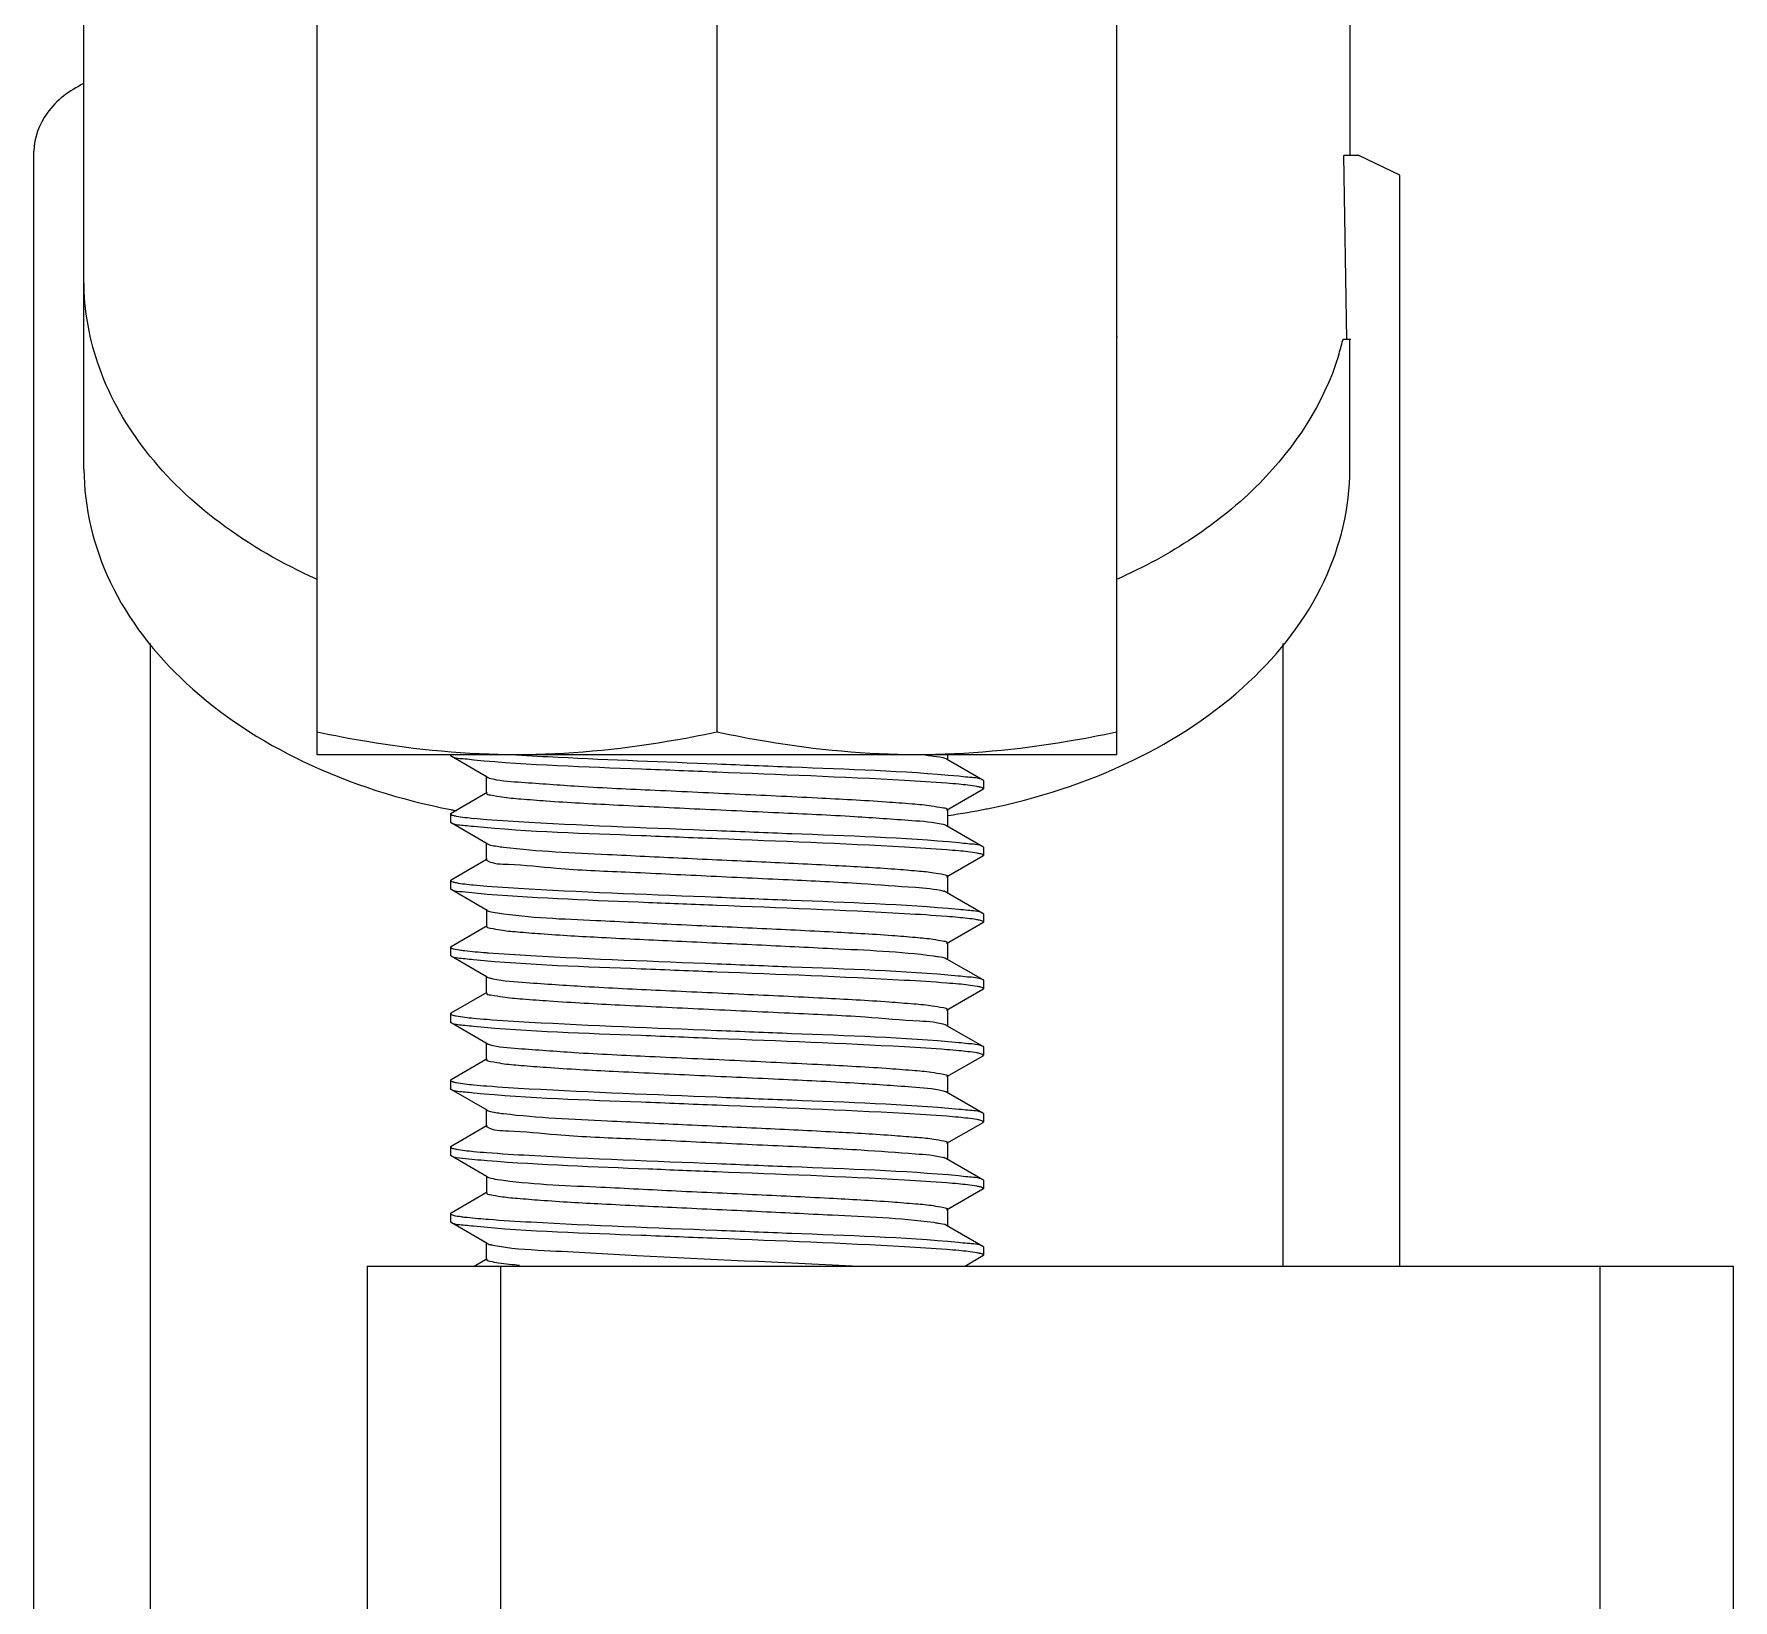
# Model space of a CAD drawing. Extents: x 4995099 to 5303443, y 4627657 to 4889583.
# Drawn here: x 5061699 to 5062221, y 4740286 to 4740766 of the extents above; entities that cross this region are included whole.
import ezdxf

# ---------------------------------------------------------------- set-up
doc = ezdxf.new("R2010")
doc.units = 0
doc.header["$LTSCALE"] = 1000
doc.header["$MEASUREMENT"] = 0
doc.layers.get('0').update_dxf_attribs({"color": 4, "linetype": 'CONTINUOUS'})

msp = doc.modelspace()

# ---------------------------------------------------------------- linework, layer by layer
for p, q in [((5061786.2, 4740545.22), (5061786.2, 4741328.57)), ((5062031.53, 4740545.22), (5062031.53, 4741328.57)), ((5061908.86, 4741321.66), (5061908.86, 4740552.13)), ((5061714.65, 4740690.73), (5061714.65, 4741084.71)), ((5062103.08, 4740979.32), (5062103.08, 4740729.22)), ((5061699.31, 4737302.9), (5061699.31, 4740730.48)), ((5062102.1, 4740672.67), (5062101.23, 4740729.09)), ((5062101.38, 4740729.22), (5062105.67, 4740729.22)), ((5062106.02, 4740729.04), (5062105.66, 4740729.22)), ((5062118.41, 4740723.07), (5062105.84, 4740729.13)), ((5062105.99, 4740729.04), (5062106.01, 4740729.04)), ((5062118.41, 4740647.44), (5062118.41, 4740723.07)), ((5061714.65, 4740632.91), (5061714.65, 4740690.73)), ((5062031.74, 4740673.4), (5062031.53, 4740673.4)), ((5062103.33, 4740672.67), (5062100.87, 4740672.67)), ((5062100.93, 4740672.64), (5062100.88, 4740672.45)), ((5062103.08, 4740632.91), (5062103.08, 4740672.67)), ((5062118.41, 4740388.31), (5062118.41, 4740647.44)), ((5061735.09, 4737750.46), (5061735.09, 4740579.38)), ((5062082.63, 4740388.31), (5062082.63, 4740579.38)), ((5062031.53, 4740545.22), (5061786.2, 4740545.22)), ((5061827.28, 4740544.74), (5061827.09, 4740544.97)), ((5061838.38, 4740538.32), (5061827.28, 4740544.74)), ((5061979.09, 4740544.07), (5061979.35, 4740543.95)), ((5061979.35, 4740543.95), (5061990.44, 4740537.52)), ((5061979.57, 4740545.22), (5061979.57, 4740543.69)), ((5061838.15, 4740533.47), (5061838.15, 4740538.58)), ((5061990.44, 4740537.52), (5061990.64, 4740537.3)), ((5061990.64, 4740537.3), (5061990.64, 4740534.74)), ((5061827.28, 4740527.3), (5061838.38, 4740533.72)), ((5061990.44, 4740534.52), (5061979.35, 4740528.1)), ((5061990.44, 4740534.52), (5061990.64, 4740534.75)), ((5061827.28, 4740527.3), (5061827.09, 4740527.08)), ((5061827.09, 4740527.08), (5061827.09, 4740524.52)), ((5061827.25, 4740528.38), (5061827.4, 4740528.35)), ((5061827.4, 4740528.35), (5061827.67, 4740528.3)), ((5061827.67, 4740528.3), (5061827.89, 4740528.26)), ((5061979.57, 4740528.36), (5061979.57, 4740523.24)), ((5061979.64, 4740526.57), (5061979.9, 4740526.6)), ((5061991.51, 4740528.58), (5061991.73, 4740528.63)), ((5061827.28, 4740524.3), (5061827.09, 4740524.52)), ((5061838.38, 4740517.87), (5061827.28, 4740524.3)), ((5061979.35, 4740523.5), (5061990.44, 4740517.08)), ((5061838.15, 4740513.02), (5061838.15, 4740518.13)), ((5061838.38, 4740517.87), (5061838.69, 4740517.73)), ((5061990.44, 4740517.08), (5061990.64, 4740516.86)), ((5061990.64, 4740516.86), (5061990.64, 4740514.3)), ((5061827.28, 4740506.86), (5061838.38, 4740513.28)), ((5061990.44, 4740514.08), (5061979.35, 4740507.65)), ((5061990.44, 4740514.08), (5061990.64, 4740514.3)), ((5061827.28, 4740506.86), (5061827.09, 4740506.63)), ((5061827.09, 4740506.63), (5061827.09, 4740504.08)), ((5061827.28, 4740503.85), (5061827.09, 4740504.08)), ((5061979.57, 4740507.91), (5061979.57, 4740502.8)), ((5061838.38, 4740497.43), (5061827.28, 4740503.85)), ((5061979.35, 4740503.06), (5061990.44, 4740496.64)), ((5061838.15, 4740497.69), (5061838.15, 4740492.58)), ((5061990.44, 4740493.63), (5061979.35, 4740487.21)), ((5061990.44, 4740496.64), (5061990.64, 4740496.41)), ((5061990.44, 4740493.63), (5061990.64, 4740493.86)), ((5061990.64, 4740496.41), (5061990.64, 4740493.86)), ((5061827.28, 4740486.41), (5061838.38, 4740492.84)), ((5061827.28, 4740486.41), (5061827.09, 4740486.19)), ((5061827.09, 4740486.19), (5061827.09, 4740483.63)), ((5061827.28, 4740483.41), (5061827.09, 4740483.63)), ((5061838.38, 4740476.99), (5061827.28, 4740483.41)), ((5061979.57, 4740487.47), (5061979.57, 4740482.36)), ((5061979.35, 4740482.62), (5061990.44, 4740476.19)), ((5061838.15, 4740472.13), (5061838.15, 4740477.25)), ((5061990.44, 4740473.19), (5061979.35, 4740466.76)), ((5061990.44, 4740476.19), (5061990.64, 4740475.97)), ((5061990.44, 4740473.19), (5061990.64, 4740473.41)), ((5061990.64, 4740475.97), (5061990.64, 4740473.41)), ((5061827.28, 4740465.97), (5061838.38, 4740472.39)), ((5061827.28, 4740465.97), (5061827.09, 4740465.75)), ((5061827.09, 4740465.75), (5061827.09, 4740463.19)), ((5061827.28, 4740462.97), (5061827.09, 4740463.19)), ((5061838.38, 4740456.54), (5061827.28, 4740462.97)), ((5061979.09, 4740462.29), (5061979.35, 4740462.17)), ((5061979.57, 4740467.02), (5061979.57, 4740461.91)), ((5061979.35, 4740462.17), (5061990.44, 4740455.75)), ((5061827.28, 4740445.53), (5061838.38, 4740451.95)), ((5061838.15, 4740451.69), (5061838.15, 4740456.8)), ((5061990.44, 4740452.74), (5061979.35, 4740446.32)), ((5061990.44, 4740455.75), (5061990.64, 4740455.52)), ((5061990.44, 4740452.74), (5061990.64, 4740452.97)), ((5061990.64, 4740455.52), (5061990.64, 4740452.97)), ((5061827.28, 4740445.53), (5061827.09, 4740445.3)), ((5061827.09, 4740445.3), (5061827.09, 4740442.75)), ((5061827.28, 4740442.52), (5061827.09, 4740442.75)), ((5061838.38, 4740436.1), (5061827.28, 4740442.52)), ((5061979.35, 4740441.73), (5061990.44, 4740435.3)), ((5061979.57, 4740446.58), (5061979.57, 4740441.47)), ((5061838.15, 4740431.25), (5061838.15, 4740436.36)), ((5061827.28, 4740425.08), (5061838.38, 4740431.51)), ((5061838.38, 4740436.1), (5061838.69, 4740435.96)), ((5061990.44, 4740432.3), (5061979.35, 4740425.88)), ((5061990.44, 4740435.3), (5061990.64, 4740435.08)), ((5061990.44, 4740432.3), (5061990.64, 4740432.52)), ((5061990.64, 4740435.08), (5061990.64, 4740432.52)), ((5061979.57, 4740426.14), (5061979.57, 4740421.02)), ((5061827.28, 4740425.08), (5061827.09, 4740424.86)), ((5061827.09, 4740424.86), (5061827.09, 4740422.3)), ((5061827.28, 4740422.08), (5061827.09, 4740422.3)), ((5061838.38, 4740415.66), (5061827.28, 4740422.08)), ((5061979.35, 4740421.28), (5061990.44, 4740414.86)), ((5061838.15, 4740415.91), (5061838.15, 4740410.8)), ((5061827.28, 4740404.64), (5061838.38, 4740411.06)), ((5061990.44, 4740411.86), (5061979.35, 4740405.43)), ((5061990.44, 4740414.86), (5061990.64, 4740414.64)), ((5061990.44, 4740411.86), (5061990.64, 4740412.08)), ((5061990.64, 4740414.64), (5061990.64, 4740412.08)), ((5061979.57, 4740405.69), (5061979.57, 4740400.58)), ((5061827.28, 4740404.64), (5061827.09, 4740404.41)), ((5061827.09, 4740404.41), (5061827.09, 4740401.86)), ((5061827.28, 4740401.64), (5061827.09, 4740401.86)), ((5061838.38, 4740395.21), (5061827.28, 4740401.64)), ((5061979.35, 4740400.84), (5061990.44, 4740394.42)), ((5061838.15, 4740390.36), (5061838.15, 4740395.47)), ((5061834.4, 4740388.31), (5061838.38, 4740390.62)), ((5061990.44, 4740391.41), (5061985.09, 4740388.31)), ((5061990.44, 4740394.42), (5061990.64, 4740394.19)), ((5061990.44, 4740391.41), (5061990.64, 4740391.64)), ((5061990.64, 4740394.19), (5061990.64, 4740391.64)), ((5061801.53, 4740388.31), (5062220.63, 4740388.31)), ((5061801.53, 4740388.31), (5061801.53, 4736994.68)), ((5061842.42, 4740388.31), (5061842.42, 4736994.68)), ((5062179.74, 4740388.31), (5062179.74, 4736994.68)), ((5062220.63, 4740388.31), (5062220.63, 4736994.68))]:
    msp.add_line(p, q)
for centre, radius, start, end in [((5062022.29, 4740691.47), 80.86, 342.8989, 346.3913), ((5061957.7, 4740405.06), 140.88, 83.6689, 84.2232), ((5061961.52, 4740306.66), 230.51, 84.6378, 85.5439), ((5061866.67, 4740730.75), 206.17, 259.1592, 259.4672), ((5061855.43, 4740745.94), 221.25, 264.5118, 265.5533), ((5061950.73, 4740732.5), 207.95, 278.0643, 281.3093), ((5061961.32, 4740283.84), 232.89, 84.669, 85.543), ((5061855.31, 4740724.08), 219.83, 264.491, 265.556), ((5061976.5, 4740495.83), 7.8, 73.8589, 74.9069), ((5061961.21, 4740262.09), 234.2, 84.6853, 85.5419), ((5061862.84, 4740796.19), 312.69, 265.4503, 265.5766), ((5061961.49, 4740244.94), 230.89, 84.6443, 85.543), ((5061855.33, 4740683.46), 220.1, 264.4922, 265.5586), ((5061961.52, 4740224.88), 230.51, 84.6378, 85.5439), ((5061855.43, 4740664.16), 221.25, 264.5118, 265.5533), ((5061961.32, 4740202.07), 232.89, 84.669, 85.543), ((5061855.31, 4740642.3), 219.83, 264.491, 265.556), ((5061976.5, 4740414.05), 7.8, 73.8589, 74.9069), ((5061961.21, 4740180.31), 234.2, 84.6853, 85.5419), ((5061862.84, 4740714.42), 312.69, 265.4503, 265.5766), ((5061961.49, 4740163.17), 230.89, 84.6443, 85.543)]:
    msp.add_arc(centre, radius, start, end)
for points, knots in [([(5061714.54, 4740751.19), (5061710.25, 4740749.06), (5061702.74, 4740743.59), (5061699.31, 4740734.6), (5061699.31, 4740730.48)], [0, 0, 0, 0, 0.538137, 1, 1, 1, 1]), ([(5062101.23, 4740729.09), (5062101.24, 4740729.11), (5062101.28, 4740729.16), (5062101.34, 4740729.22), (5062101.38, 4740729.22)], [0, 0, 0, 0, 0.336031, 1, 1, 1, 1]), ([(5061785.96, 4740599.13), (5061775.5, 4740603.81), (5061756.25, 4740614.82), (5061733.05, 4740636.85), (5061718.14, 4740662.64), (5061714.65, 4740681.59), (5061714.65, 4740690.73)], [0, 0, 0, 0, 0.28083, 0.538855, 0.77586, 1, 1, 1, 1]), ([(5062099.58, 4740667.69), (5062095.07, 4740653.05), (5062076.19, 4740624.33), (5062047.79, 4740606.3), (5062031.77, 4740599.13)], [0, 0, 0, 0, 0.466075, 1, 1, 1, 1]), ([(5061714.65, 4740632.91), (5061714.65, 4740621.04), (5061720.77, 4740595.98), (5061745.65, 4740564.42), (5061782.48, 4740540.64), (5061811.72, 4740531.41), (5061827.25, 4740528.38)], [0, 0, 0, 0, 0.215322, 0.450095, 0.712861, 1, 1, 1, 1]), ([(5061991.73, 4740528.63), (5062007.12, 4740531.73), (5062036.06, 4740541.05), (5062072.48, 4740564.82), (5062097.05, 4740596.24), (5062103.08, 4740621.12), (5062103.08, 4740632.91)], [0, 0, 0, 0, 0.287034, 0.549657, 0.784456, 1, 1, 1, 1]), ([(5061847.53, 4740545.22), (5061832.1, 4740545.22), (5061811.48, 4740547.2), (5061791.25, 4740551.07), (5061786.2, 4740552.13)], [0, 0, 0, 0, 0.749211, 1, 1, 1, 1]), ([(5061908.86, 4740552.13), (5061903.81, 4740551.07), (5061883.59, 4740547.2), (5061862.96, 4740545.22), (5061847.53, 4740545.22)], [0, 0, 0, 0, 0.250789, 1, 1, 1, 1]), ([(5061970.19, 4740545.22), (5061954.77, 4740545.22), (5061934.14, 4740547.2), (5061913.92, 4740551.07), (5061908.86, 4740552.13)], [0, 0, 0, 0, 0.749211, 1, 1, 1, 1]), ([(5062031.53, 4740552.13), (5062026.47, 4740551.07), (5062006.25, 4740547.2), (5061985.62, 4740545.22), (5061970.19, 4740545.22)], [0, 0, 0, 0, 0.250789, 1, 1, 1, 1]), ([(5061834.27, 4740543.59), (5061833.38, 4740543.68), (5061831.07, 4740544.01), (5061828.55, 4740544), (5061827.28, 4740544.74)], [0, 0, 0, 0, 0.378132, 1, 1, 1, 1]), ([(5061908.86, 4740539.85), (5061901.14, 4740540.16), (5061876.27, 4740541.23), (5061851.36, 4740541.93), (5061834.27, 4740543.59)], [0, 0, 0, 0, 0.310323, 1, 1, 1, 1]), ([(5061847.36, 4740545.18), (5061851.62, 4740544.92), (5061872.11, 4740543.84), (5061892.62, 4740543.06), (5061908.86, 4740542.41)], [0, 0, 0, 0, 0.207728, 1, 1, 1, 1]), ([(5061908.86, 4740542.41), (5061916.5, 4740542.11), (5061941.23, 4740541.05), (5061966.01, 4740540.32), (5061983.04, 4740538.71)], [0, 0, 0, 0, 0.308852, 1, 1, 1, 1]), ([(5061973.23, 4740545.08), (5061973.93, 4740545), (5061975.88, 4740544.74), (5061977.9, 4740544.54), (5061979.09, 4740544.07)], [0, 0, 0, 0, 0.350941, 1, 1, 1, 1]), ([(5061838.38, 4740538.32), (5061838.46, 4740538.27), (5061838.67, 4740538.18), (5061838.89, 4740538.1), (5061839.02, 4740538.07)], [0, 0, 0, 0, 0.429478, 1, 1, 1, 1]), ([(5061839.02, 4740538.07), (5061841.87, 4740537.23), (5061850.67, 4740536.71), (5061867.04, 4740535.4), (5061889.26, 4740534.39), (5061914.15, 4740533.22), (5061938.26, 4740532.09), (5061956.53, 4740531.14), (5061967.98, 4740530.24), (5061974.22, 4740529.75), (5061977.16, 4740529.09), (5061979.57, 4740528.81), (5061979.57, 4740528.36)], [0, 0, 0, 0, 0.063162, 0.185571, 0.350627, 0.535705, 0.715395, 0.865028, 0.921933, 0.964141, 0.990304, 1, 1, 1, 1]), ([(5061979.43, 4740536.47), (5061975.1, 4740536.81), (5061951.59, 4740538.23), (5061928.05, 4740539.09), (5061908.86, 4740539.85)], [0, 0, 0, 0, 0.18453, 1, 1, 1, 1]), ([(5061983.04, 4740538.71), (5061983.99, 4740538.62), (5061986.43, 4740538.28), (5061989.1, 4740538.3), (5061990.44, 4740537.52)], [0, 0, 0, 0, 0.37931, 1, 1, 1, 1]), ([(5061989.71, 4740535.23), (5061989.36, 4740535.33), (5061987.16, 4740535.76), (5061984.93, 4740535.98), (5061983.06, 4740536.16)], [0, 0, 0, 0, 0.163145, 1, 1, 1, 1]), ([(5061990.64, 4740534.75), (5061990.63, 4740534.86), (5061990.26, 4740535.09), (5061989.95, 4740535.17), (5061989.71, 4740535.23)], [0, 0, 0, 0, 0.315061, 1, 1, 1, 1]), ([(5061838.15, 4740533.47), (5061838.15, 4740533.02), (5061840.5, 4740532.74), (5061843.37, 4740532.09), (5061849.46, 4740531.61), (5061860.67, 4740530.72), (5061878.58, 4740529.78), (5061902.31, 4740528.65), (5061926.98, 4740527.51), (5061949.22, 4740526.47), (5061966, 4740525.26), (5061975.12, 4740524.62), (5061978.25, 4740523.88)], [0, 0, 0, 0, 0.00951, 0.035123, 0.076469, 0.132247, 0.279239, 0.456494, 0.640275, 0.805971, 0.931424, 1, 1, 1, 1]), ([(5061827.09, 4740527.08), (5061827.09, 4740526.98), (5061827.4, 4740526.76), (5061827.67, 4740526.68), (5061827.87, 4740526.63)], [0, 0, 0, 0, 0.322005, 1, 1, 1, 1]), ([(5061827.87, 4740526.63), (5061828.2, 4740526.53), (5061830.31, 4740526.09), (5061832.46, 4740525.88), (5061834.27, 4740525.7)], [0, 0, 0, 0, 0.159397, 1, 1, 1, 1]), ([(5061838.27, 4740525.36), (5061842.6, 4740525.01), (5061866.12, 4740523.59), (5061889.66, 4740522.73), (5061908.86, 4740521.97)], [0, 0, 0, 0, 0.184455, 1, 1, 1, 1]), ([(5061834.2, 4740523.15), (5061833.32, 4740523.24), (5061831.04, 4740523.57), (5061828.54, 4740523.57), (5061827.28, 4740524.3)], [0, 0, 0, 0, 0.377931, 1, 1, 1, 1]), ([(5061908.86, 4740519.41), (5061901.13, 4740519.72), (5061876.24, 4740520.79), (5061851.3, 4740521.49), (5061834.2, 4740523.15)], [0, 0, 0, 0, 0.310595, 1, 1, 1, 1]), ([(5061908.86, 4740521.97), (5061916.51, 4740521.66), (5061941.24, 4740520.61), (5061966.03, 4740519.88), (5061983.06, 4740518.27)], [0, 0, 0, 0, 0.308927, 1, 1, 1, 1]), ([(5061978.25, 4740523.88), (5061978.47, 4740523.82), (5061978.84, 4740523.72), (5061979.21, 4740523.58), (5061979.35, 4740523.5)], [0, 0, 0, 0, 0.59312, 1, 1, 1, 1]), ([(5061838.69, 4740517.73), (5061838.92, 4740517.64), (5061840.47, 4740517.23), (5061842.07, 4740517.03), (5061843.4, 4740516.87)], [0, 0, 0, 0, 0.158312, 1, 1, 1, 1]), ([(5061843.4, 4740516.87), (5061853.99, 4740515.58), (5061872.32, 4740514.81), (5061898.68, 4740513.46), (5061921.97, 4740512.43), (5061943.65, 4740511.37), (5061959.73, 4740510.48), (5061969.66, 4740509.66), (5061975, 4740509.18), (5061977.54, 4740508.61), (5061979.57, 4740508.31), (5061979.57, 4740507.91)], [0, 0, 0, 0, 0.234088, 0.402448, 0.579889, 0.745639, 0.880314, 0.930897, 0.968237, 0.991317, 1, 1, 1, 1]), ([(5061979.42, 4740516.02), (5061975.09, 4740516.37), (5061951.58, 4740517.79), (5061928.05, 4740518.65), (5061908.86, 4740519.41)], [0, 0, 0, 0, 0.184554, 1, 1, 1, 1]), ([(5061989.79, 4740514.77), (5061989.44, 4740514.87), (5061987.18, 4740515.32), (5061984.89, 4740515.54), (5061982.96, 4740515.72)], [0, 0, 0, 0, 0.159617, 1, 1, 1, 1]), ([(5061983.06, 4740518.27), (5061984.01, 4740518.18), (5061986.44, 4740517.83), (5061989.1, 4740517.86), (5061990.44, 4740517.08)], [0, 0, 0, 0, 0.379296, 1, 1, 1, 1]), ([(5061990.64, 4740514.3), (5061990.64, 4740514.4), (5061990.3, 4740514.63), (5061990.01, 4740514.71), (5061989.79, 4740514.77)], [0, 0, 0, 0, 0.317967, 1, 1, 1, 1]), ([(5061838.15, 4740513.02), (5061838.15, 4740512.98), (5061838.21, 4740512.87), (5061838.31, 4740512.8), (5061838.37, 4740512.77)], [0, 0, 0, 0, 0.402304, 1, 1, 1, 1]), ([(5061838.37, 4740512.77), (5061840.26, 4740511.65), (5061847.82, 4740511.7), (5061861.62, 4740509.99), (5061882.03, 4740509.24), (5061905.68, 4740508.03), (5061929.8, 4740506.94), (5061951.24, 4740505.93), (5061967.12, 4740504.7), (5061975.69, 4740504.13), (5061978.53, 4740503.36)], [0, 0, 0, 0, 0.046973, 0.152409, 0.303029, 0.479455, 0.658932, 0.818305, 0.937036, 1, 1, 1, 1]), ([(5061827.09, 4740506.63), (5061827.09, 4740506.54), (5061827.38, 4740506.33), (5061827.63, 4740506.25), (5061827.82, 4740506.2)], [0, 0, 0, 0, 0.324871, 1, 1, 1, 1]), ([(5061827.82, 4740506.2), (5061828.15, 4740506.1), (5061830.25, 4740505.65), (5061832.4, 4740505.44), (5061834.2, 4740505.27)], [0, 0, 0, 0, 0.157623, 1, 1, 1, 1]), ([(5061838.27, 4740504.91), (5061842.6, 4740504.57), (5061866.12, 4740503.15), (5061889.66, 4740502.29), (5061908.86, 4740501.52)], [0, 0, 0, 0, 0.184436, 1, 1, 1, 1]), ([(5061838.38, 4740502.35), (5061835.83, 4740502.55), (5061832.21, 4740503.05), (5061828.31, 4740503.26), (5061827.28, 4740503.85)], [0, 0, 0, 0, 0.683734, 1, 1, 1, 1]), ([(5061908.86, 4740498.97), (5061901.86, 4740499.25), (5061878.36, 4740500.22), (5061854.85, 4740501.06), (5061838.38, 4740502.35)], [0, 0, 0, 0, 0.297863, 1, 1, 1, 1]), ([(5061908.86, 4740501.52), (5061916.49, 4740501.22), (5061941.19, 4740500.17), (5061965.94, 4740499.43), (5061982.96, 4740497.83)], [0, 0, 0, 0, 0.308576, 1, 1, 1, 1]), ([(5061979.42, 4740495.58), (5061975.09, 4740495.92), (5061951.58, 4740497.34), (5061928.05, 4740498.2), (5061908.86, 4740498.97)], [0, 0, 0, 0, 0.184575, 1, 1, 1, 1]), ([(5061978.67, 4740503.32), (5061978.8, 4740503.28), (5061979.03, 4740503.21), (5061979.26, 4740503.11), (5061979.35, 4740503.06)], [0, 0, 0, 0, 0.572041, 1, 1, 1, 1]), ([(5061838.38, 4740497.43), (5061838.52, 4740497.35), (5061839.54, 4740496.97), (5061840.62, 4740496.82), (5061841.53, 4740496.68)], [0, 0, 0, 0, 0.147905, 1, 1, 1, 1]), ([(5061841.53, 4740496.68), (5061851.52, 4740495.17), (5061869.39, 4740494.58), (5061895.47, 4740493.15), (5061919.35, 4740492.12), (5061941.86, 4740491.02), (5061958.68, 4740490.11), (5061969.11, 4740489.26), (5061974.75, 4740488.78), (5061977.42, 4740488.18), (5061979.57, 4740487.88), (5061979.57, 4740487.47)], [0, 0, 0, 0, 0.218787, 0.386207, 0.566108, 0.736243, 0.875583, 0.928118, 0.966979, 0.991, 1, 1, 1, 1]), ([(5061989.69, 4740494.35), (5061989.33, 4740494.45), (5061987.09, 4740494.89), (5061984.81, 4740495.1), (5061982.91, 4740495.28)], [0, 0, 0, 0, 0.163234, 1, 1, 1, 1]), ([(5061982.96, 4740497.83), (5061983.92, 4740497.74), (5061986.38, 4740497.4), (5061989.09, 4740497.42), (5061990.44, 4740496.64)], [0, 0, 0, 0, 0.37952, 1, 1, 1, 1]), ([(5061990.64, 4740493.86), (5061990.63, 4740493.97), (5061990.25, 4740494.21), (5061989.93, 4740494.29), (5061989.69, 4740494.35)], [0, 0, 0, 0, 0.313847, 1, 1, 1, 1]), ([(5061838.15, 4740492.58), (5061838.15, 4740492.17), (5061840.25, 4740491.87), (5061842.85, 4740491.28), (5061848.34, 4740490.81), (5061858.52, 4740489.98), (5061874.96, 4740489.07), (5061897.06, 4740487.99), (5061920.66, 4740486.96), (5061946.89, 4740485.58), (5061965.01, 4740484.88), (5061975.31, 4740483.49)], [0, 0, 0, 0, 0.00884, 0.032379, 0.070466, 0.122006, 0.258971, 0.426878, 0.605536, 0.773444, 1, 1, 1, 1]), ([(5061827.09, 4740486.19), (5061827.09, 4740486.1), (5061828.03, 4740485.42), (5061828.98, 4740485.48), (5061829.86, 4740485.34)], [0, 0, 0, 0, 0.093121, 1, 1, 1, 1]), ([(5061834.21, 4740482.27), (5061833.32, 4740482.35), (5061831.04, 4740482.68), (5061828.54, 4740482.68), (5061827.28, 4740483.41)], [0, 0, 0, 0, 0.377935, 1, 1, 1, 1]), ([(5061829.86, 4740485.34), (5061830.38, 4740485.26), (5061833.1, 4740484.9), (5061835.83, 4740484.66), (5061838.04, 4740484.49)], [0, 0, 0, 0, 0.190828, 1, 1, 1, 1]), ([(5061838.72, 4740484.43), (5061843.06, 4740484.1), (5061866.43, 4740482.69), (5061889.82, 4740481.84), (5061908.86, 4740481.08)], [0, 0, 0, 0, 0.18595, 1, 1, 1, 1]), ([(5061975.31, 4740483.49), (5061975.8, 4740483.43), (5061977.15, 4740483.2), (5061978.58, 4740483.06), (5061979.35, 4740482.62)], [0, 0, 0, 0, 0.360643, 1, 1, 1, 1]), ([(5061908.86, 4740478.52), (5061901.13, 4740478.83), (5061876.24, 4740479.9), (5061851.3, 4740480.6), (5061834.21, 4740482.27)], [0, 0, 0, 0, 0.310578, 1, 1, 1, 1]), ([(5061908.86, 4740481.08), (5061916.48, 4740480.78), (5061941.16, 4740479.72), (5061965.89, 4740478.99), (5061982.91, 4740477.39)], [0, 0, 0, 0, 0.308379, 1, 1, 1, 1]), ([(5061979.43, 4740475.14), (5061975.1, 4740475.48), (5061951.59, 4740476.9), (5061928.05, 4740477.76), (5061908.86, 4740478.52)], [0, 0, 0, 0, 0.184524, 1, 1, 1, 1]), ([(5061838.38, 4740476.99), (5061838.57, 4740476.87), (5061839.14, 4740476.69), (5061839.71, 4740476.56), (5061840.06, 4740476.49)], [0, 0, 0, 0, 0.388593, 1, 1, 1, 1]), ([(5061840.06, 4740476.49), (5061843.45, 4740475.81), (5061852.9, 4740475.11), (5061870.06, 4740473.95), (5061892.31, 4740472.9), (5061916.73, 4740471.78), (5061940.05, 4740470.67), (5061957.6, 4740469.73), (5061968.55, 4740468.86), (5061974.49, 4740468.38), (5061977.29, 4740467.75), (5061979.57, 4740467.46), (5061979.57, 4740467.02)], [0, 0, 0, 0, 0.074051, 0.202548, 0.368862, 0.551322, 0.726125, 0.870472, 0.925123, 0.96561, 0.990669, 1, 1, 1, 1]), ([(5061982.91, 4740477.39), (5061983.87, 4740477.3), (5061986.36, 4740476.96), (5061989.08, 4740476.98), (5061990.44, 4740476.19)], [0, 0, 0, 0, 0.379704, 1, 1, 1, 1]), ([(5061989.81, 4740473.88), (5061989.46, 4740473.97), (5061987.22, 4740474.43), (5061984.95, 4740474.65), (5061983.04, 4740474.83)], [0, 0, 0, 0, 0.159226, 1, 1, 1, 1]), ([(5061990.64, 4740473.41), (5061990.64, 4740473.51), (5061990.31, 4740473.74), (5061990.02, 4740473.82), (5061989.81, 4740473.88)], [0, 0, 0, 0, 0.318631, 1, 1, 1, 1]), ([(5061838.15, 4740472.13), (5061838.16, 4740471.67), (5061840.63, 4740471.4), (5061843.64, 4740470.71), (5061850.04, 4740470.23), (5061861.77, 4740469.32), (5061880.42, 4740468.35), (5061904.94, 4740467.21), (5061930.04, 4740466), (5061952.24, 4740465.07), (5061968.08, 4740463.57), (5061976.59, 4740463.28), (5061979.09, 4740462.29)], [0, 0, 0, 0, 0.009911, 0.036684, 0.079861, 0.138026, 0.290611, 0.473012, 0.659513, 0.823824, 0.942824, 1, 1, 1, 1]), ([(5061827.09, 4740465.75), (5061827.09, 4740465.65), (5061827.39, 4740465.43), (5061827.66, 4740465.36), (5061827.86, 4740465.3)], [0, 0, 0, 0, 0.322656, 1, 1, 1, 1]), ([(5061834.27, 4740461.82), (5061833.38, 4740461.9), (5061831.07, 4740462.23), (5061828.55, 4740462.23), (5061827.28, 4740462.97)], [0, 0, 0, 0, 0.378132, 1, 1, 1, 1]), ([(5061827.86, 4740465.3), (5061828.18, 4740465.2), (5061830.28, 4740464.76), (5061832.41, 4740464.55), (5061834.21, 4740464.38)], [0, 0, 0, 0, 0.159145, 1, 1, 1, 1]), ([(5061838.29, 4740464.02), (5061842.62, 4740463.68), (5061866.13, 4740462.26), (5061889.67, 4740461.4), (5061908.86, 4740460.63)], [0, 0, 0, 0, 0.184477, 1, 1, 1, 1]), ([(5061908.86, 4740458.08), (5061901.14, 4740458.39), (5061876.27, 4740459.45), (5061851.36, 4740460.16), (5061834.27, 4740461.82)], [0, 0, 0, 0, 0.310323, 1, 1, 1, 1]), ([(5061908.86, 4740460.63), (5061916.5, 4740460.33), (5061941.23, 4740459.28), (5061966.01, 4740458.55), (5061983.04, 4740456.94)], [0, 0, 0, 0, 0.308852, 1, 1, 1, 1]), ([(5061979.43, 4740454.69), (5061975.1, 4740455.03), (5061951.59, 4740456.46), (5061928.05, 4740457.32), (5061908.86, 4740458.08)], [0, 0, 0, 0, 0.18453, 1, 1, 1, 1]), ([(5061838.38, 4740456.54), (5061838.46, 4740456.49), (5061838.67, 4740456.4), (5061838.89, 4740456.33), (5061839.02, 4740456.29)], [0, 0, 0, 0, 0.429478, 1, 1, 1, 1]), ([(5061839.02, 4740456.29), (5061841.87, 4740455.45), (5061850.67, 4740454.93), (5061867.04, 4740453.62), (5061889.26, 4740452.61), (5061914.15, 4740451.45), (5061938.26, 4740450.31), (5061956.53, 4740449.36), (5061967.98, 4740448.46), (5061974.22, 4740447.98), (5061977.16, 4740447.31), (5061979.57, 4740447.04), (5061979.57, 4740446.58)], [0, 0, 0, 0, 0.063162, 0.185571, 0.350627, 0.535705, 0.715395, 0.865028, 0.921933, 0.964141, 0.990304, 1, 1, 1, 1]), ([(5061983.04, 4740456.94), (5061983.99, 4740456.85), (5061986.43, 4740456.5), (5061989.1, 4740456.53), (5061990.44, 4740455.75)], [0, 0, 0, 0, 0.37931, 1, 1, 1, 1]), ([(5061989.71, 4740453.46), (5061989.36, 4740453.55), (5061987.16, 4740453.99), (5061984.93, 4740454.2), (5061983.06, 4740454.38)], [0, 0, 0, 0, 0.163145, 1, 1, 1, 1]), ([(5061990.64, 4740452.97), (5061990.63, 4740453.08), (5061990.26, 4740453.32), (5061989.95, 4740453.4), (5061989.71, 4740453.46)], [0, 0, 0, 0, 0.315061, 1, 1, 1, 1]), ([(5061838.15, 4740451.69), (5061838.15, 4740451.25), (5061840.5, 4740450.96), (5061843.37, 4740450.31), (5061849.46, 4740449.83), (5061860.67, 4740448.94), (5061878.58, 4740448), (5061902.31, 4740446.88), (5061926.98, 4740445.74), (5061949.22, 4740444.7), (5061966, 4740443.48), (5061975.12, 4740442.85), (5061978.25, 4740442.1)], [0, 0, 0, 0, 0.00951, 0.035123, 0.076469, 0.132247, 0.279239, 0.456494, 0.640275, 0.805971, 0.931424, 1, 1, 1, 1]), ([(5061827.09, 4740445.3), (5061827.09, 4740445.2), (5061827.4, 4740444.98), (5061827.67, 4740444.91), (5061827.87, 4740444.85)], [0, 0, 0, 0, 0.322005, 1, 1, 1, 1]), ([(5061834.2, 4740441.38), (5061833.32, 4740441.47), (5061831.04, 4740441.79), (5061828.54, 4740441.79), (5061827.28, 4740442.52)], [0, 0, 0, 0, 0.377931, 1, 1, 1, 1]), ([(5061827.87, 4740444.85), (5061828.2, 4740444.76), (5061830.31, 4740444.31), (5061832.46, 4740444.1), (5061834.27, 4740443.93)], [0, 0, 0, 0, 0.159397, 1, 1, 1, 1]), ([(5061838.27, 4740443.58), (5061842.6, 4740443.24), (5061866.12, 4740441.82), (5061889.66, 4740440.95), (5061908.86, 4740440.19)], [0, 0, 0, 0, 0.184455, 1, 1, 1, 1]), ([(5061978.25, 4740442.1), (5061978.47, 4740442.05), (5061978.84, 4740441.95), (5061979.21, 4740441.81), (5061979.35, 4740441.73)], [0, 0, 0, 0, 0.59312, 1, 1, 1, 1]), ([(5061908.86, 4740437.64), (5061901.13, 4740437.94), (5061876.24, 4740439.01), (5061851.3, 4740439.71), (5061834.2, 4740441.38)], [0, 0, 0, 0, 0.310595, 1, 1, 1, 1]), ([(5061908.86, 4740440.19), (5061916.51, 4740439.89), (5061941.24, 4740438.83), (5061966.03, 4740438.1), (5061983.06, 4740436.49)], [0, 0, 0, 0, 0.308927, 1, 1, 1, 1]), ([(5061979.42, 4740434.25), (5061975.09, 4740434.59), (5061951.58, 4740436.01), (5061928.05, 4740436.87), (5061908.86, 4740437.64)], [0, 0, 0, 0, 0.184554, 1, 1, 1, 1]), ([(5061983.06, 4740436.49), (5061984.01, 4740436.4), (5061986.44, 4740436.06), (5061989.1, 4740436.08), (5061990.44, 4740435.3)], [0, 0, 0, 0, 0.379296, 1, 1, 1, 1]), ([(5061838.15, 4740431.25), (5061838.15, 4740431.2), (5061838.21, 4740431.09), (5061838.31, 4740431.03), (5061838.37, 4740430.99)], [0, 0, 0, 0, 0.402304, 1, 1, 1, 1]), ([(5061838.37, 4740430.99), (5061840.26, 4740429.87), (5061847.82, 4740429.93), (5061861.62, 4740428.22), (5061882.03, 4740427.46), (5061905.68, 4740426.26), (5061929.8, 4740425.16), (5061951.24, 4740424.15), (5061967.12, 4740422.93), (5061975.69, 4740422.35), (5061978.53, 4740421.58)], [0, 0, 0, 0, 0.046973, 0.152409, 0.303029, 0.479455, 0.658932, 0.818305, 0.937036, 1, 1, 1, 1]), ([(5061838.69, 4740435.96), (5061838.92, 4740435.87), (5061840.47, 4740435.45), (5061842.07, 4740435.26), (5061843.4, 4740435.1)], [0, 0, 0, 0, 0.158312, 1, 1, 1, 1]), ([(5061843.4, 4740435.1), (5061853.99, 4740433.81), (5061872.32, 4740433.04), (5061898.68, 4740431.69), (5061921.97, 4740430.66), (5061943.65, 4740429.59), (5061959.73, 4740428.7), (5061969.66, 4740427.88), (5061975, 4740427.41), (5061977.54, 4740426.84), (5061979.57, 4740426.53), (5061979.57, 4740426.14)], [0, 0, 0, 0, 0.234088, 0.402448, 0.579889, 0.745639, 0.880314, 0.930897, 0.968237, 0.991317, 1, 1, 1, 1]), ([(5061989.79, 4740432.99), (5061989.44, 4740433.09), (5061987.18, 4740433.55), (5061984.89, 4740433.76), (5061982.96, 4740433.95)], [0, 0, 0, 0, 0.159617, 1, 1, 1, 1]), ([(5061990.64, 4740432.52), (5061990.64, 4740432.63), (5061990.3, 4740432.86), (5061990.01, 4740432.93), (5061989.79, 4740432.99)], [0, 0, 0, 0, 0.317967, 1, 1, 1, 1]), ([(5061827.09, 4740424.86), (5061827.09, 4740424.76), (5061827.38, 4740424.55), (5061827.63, 4740424.48), (5061827.82, 4740424.42)], [0, 0, 0, 0, 0.324871, 1, 1, 1, 1]), ([(5061838.38, 4740420.57), (5061835.83, 4740420.77), (5061832.21, 4740421.28), (5061828.31, 4740421.49), (5061827.28, 4740422.08)], [0, 0, 0, 0, 0.683734, 1, 1, 1, 1]), ([(5061827.82, 4740424.42), (5061828.15, 4740424.32), (5061830.25, 4740423.87), (5061832.4, 4740423.67), (5061834.2, 4740423.49)], [0, 0, 0, 0, 0.157623, 1, 1, 1, 1]), ([(5061838.27, 4740423.14), (5061842.6, 4740422.8), (5061866.12, 4740421.37), (5061889.66, 4740420.51), (5061908.86, 4740419.75)], [0, 0, 0, 0, 0.184436, 1, 1, 1, 1]), ([(5061908.86, 4740417.19), (5061901.86, 4740417.47), (5061878.36, 4740418.44), (5061854.85, 4740419.28), (5061838.38, 4740420.57)], [0, 0, 0, 0, 0.297863, 1, 1, 1, 1]), ([(5061978.67, 4740421.54), (5061978.8, 4740421.51), (5061979.03, 4740421.43), (5061979.26, 4740421.34), (5061979.35, 4740421.28)], [0, 0, 0, 0, 0.572041, 1, 1, 1, 1]), ([(5061838.38, 4740415.66), (5061838.52, 4740415.58), (5061839.54, 4740415.19), (5061840.62, 4740415.04), (5061841.53, 4740414.9)], [0, 0, 0, 0, 0.147905, 1, 1, 1, 1]), ([(5061908.86, 4740419.75), (5061916.49, 4740419.44), (5061941.19, 4740418.39), (5061965.94, 4740417.66), (5061982.96, 4740416.06)], [0, 0, 0, 0, 0.308576, 1, 1, 1, 1]), ([(5061979.42, 4740413.81), (5061975.09, 4740414.15), (5061951.58, 4740415.57), (5061928.05, 4740416.43), (5061908.86, 4740417.19)], [0, 0, 0, 0, 0.184575, 1, 1, 1, 1]), ([(5061982.96, 4740416.06), (5061983.92, 4740415.97), (5061986.38, 4740415.62), (5061989.09, 4740415.65), (5061990.44, 4740414.86)], [0, 0, 0, 0, 0.37952, 1, 1, 1, 1]), ([(5061838.15, 4740410.8), (5061838.15, 4740410.4), (5061840.25, 4740410.1), (5061842.85, 4740409.51), (5061848.34, 4740409.04), (5061858.52, 4740408.2), (5061874.96, 4740407.3), (5061897.06, 4740406.22), (5061920.66, 4740405.18), (5061946.89, 4740403.8), (5061965.01, 4740403.1), (5061975.31, 4740401.72)], [0, 0, 0, 0, 0.00884, 0.032379, 0.070466, 0.122006, 0.258971, 0.426878, 0.605536, 0.773444, 1, 1, 1, 1]), ([(5061841.53, 4740414.9), (5061851.52, 4740413.4), (5061869.39, 4740412.8), (5061895.47, 4740411.38), (5061919.35, 4740410.34), (5061941.86, 4740409.24), (5061958.68, 4740408.33), (5061969.11, 4740407.48), (5061974.75, 4740407.01), (5061977.42, 4740406.4), (5061979.57, 4740406.11), (5061979.57, 4740405.69)], [0, 0, 0, 0, 0.218787, 0.386207, 0.566108, 0.736243, 0.875583, 0.928118, 0.966979, 0.991, 1, 1, 1, 1]), ([(5061989.69, 4740412.58), (5061989.33, 4740412.67), (5061987.09, 4740413.11), (5061984.81, 4740413.33), (5061982.91, 4740413.51)], [0, 0, 0, 0, 0.163234, 1, 1, 1, 1]), ([(5061990.64, 4740412.08), (5061990.63, 4740412.2), (5061990.25, 4740412.43), (5061989.93, 4740412.51), (5061989.69, 4740412.58)], [0, 0, 0, 0, 0.313847, 1, 1, 1, 1]), ([(5061827.09, 4740404.41), (5061827.09, 4740404.32), (5061828.03, 4740403.64), (5061828.98, 4740403.7), (5061829.86, 4740403.56)], [0, 0, 0, 0, 0.093121, 1, 1, 1, 1]), ([(5061834.21, 4740400.49), (5061833.32, 4740400.58), (5061831.04, 4740400.9), (5061828.54, 4740400.9), (5061827.28, 4740401.64)], [0, 0, 0, 0, 0.377935, 1, 1, 1, 1]), ([(5061829.86, 4740403.56), (5061830.38, 4740403.48), (5061833.1, 4740403.12), (5061835.83, 4740402.89), (5061838.04, 4740402.71)], [0, 0, 0, 0, 0.190828, 1, 1, 1, 1]), ([(5061908.86, 4740396.75), (5061901.13, 4740397.06), (5061876.24, 4740398.12), (5061851.3, 4740398.82), (5061834.21, 4740400.49)], [0, 0, 0, 0, 0.310578, 1, 1, 1, 1]), ([(5061838.72, 4740402.66), (5061843.06, 4740402.32), (5061866.43, 4740400.92), (5061889.82, 4740400.06), (5061908.86, 4740399.3)], [0, 0, 0, 0, 0.18595, 1, 1, 1, 1]), ([(5061975.31, 4740401.72), (5061975.8, 4740401.65), (5061977.15, 4740401.42), (5061978.58, 4740401.28), (5061979.35, 4740400.84)], [0, 0, 0, 0, 0.360643, 1, 1, 1, 1]), ([(5061838.38, 4740395.21), (5061838.57, 4740395.1), (5061839.14, 4740394.91), (5061839.71, 4740394.78), (5061840.06, 4740394.71)], [0, 0, 0, 0, 0.388593, 1, 1, 1, 1]), ([(5061840.06, 4740394.71), (5061845.26, 4740393.67), (5061860.09, 4740392.92), (5061896.82, 4740390.67), (5061928.37, 4740389.57), (5061950.4, 4740388.32)], [0, 0, 0, 0, 0.144037, 0.40116, 1, 1, 1, 1]), ([(5061908.86, 4740399.3), (5061916.48, 4740399), (5061941.16, 4740397.95), (5061965.89, 4740397.21), (5061982.91, 4740395.62)], [0, 0, 0, 0, 0.308379, 1, 1, 1, 1]), ([(5061979.43, 4740393.36), (5061975.1, 4740393.7), (5061951.59, 4740395.12), (5061928.05, 4740395.98), (5061908.86, 4740396.75)], [0, 0, 0, 0, 0.184524, 1, 1, 1, 1]), ([(5061982.91, 4740395.62), (5061983.87, 4740395.53), (5061986.36, 4740395.18), (5061989.08, 4740395.21), (5061990.44, 4740394.42)], [0, 0, 0, 0, 0.379704, 1, 1, 1, 1]), ([(5061838.15, 4740390.36), (5061838.16, 4740390), (5061839.97, 4740389.68), (5061840.93, 4740389.43), (5061841.87, 4740389.3)], [0, 0, 0, 0, 0.275183, 1, 1, 1, 1]), ([(5061989.81, 4740392.1), (5061989.46, 4740392.2), (5061987.22, 4740392.66), (5061984.95, 4740392.87), (5061983.04, 4740393.05)], [0, 0, 0, 0, 0.159226, 1, 1, 1, 1]), ([(5061990.64, 4740391.64), (5061990.64, 4740391.74), (5061990.31, 4740391.97), (5061990.02, 4740392.04), (5061989.81, 4740392.1)], [0, 0, 0, 0, 0.318631, 1, 1, 1, 1])]:
    msp.add_open_spline(points, degree=3, knots=knots)
msp.add_open_spline([(5061841.87, 4740389.3), (5061844.01, 4740388.99), (5061846.17, 4740388.78), (5061848.32, 4740388.59)], degree=3)

doc.saveas('drawing.dxf')
